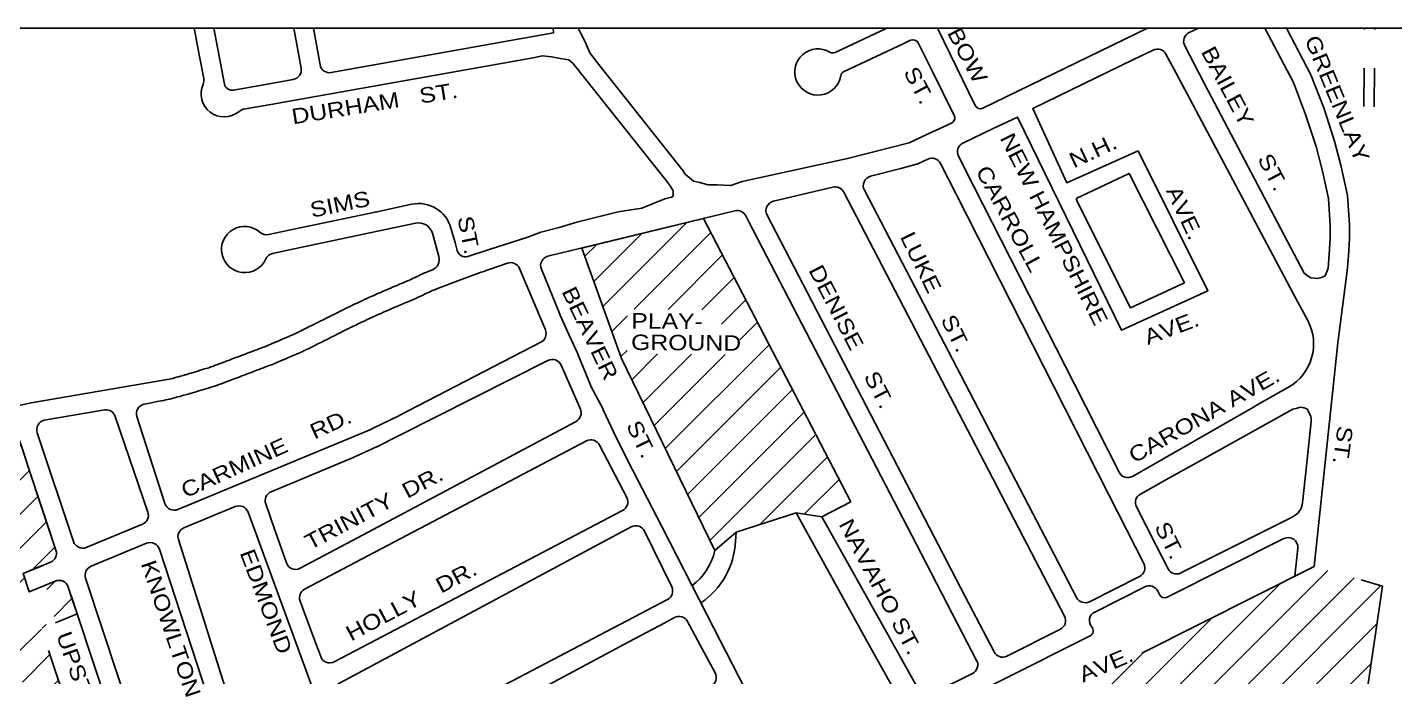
# Paper-space layout 'Cover Sheet' of a CAD drawing. Header units: inches. Extents: x 1.1 to 40.6, y 0.6 to 29.
# Drawn here: x 6.28 to 9.824, y 13.845 to 15.529 of the extents above; entities that cross this region are included whole.
import ezdxf

# ---------------------------------------------------------------- set-up
doc = ezdxf.new("R2010")
doc.units = ezdxf.units.IN
doc.header["$MEASUREMENT"] = 0
for name, pattern in [('DASHED', [0.75, 0.5, -0.25]), ('DASHED4', [0.1875, 0.125, -0.0625]), ('DASHED8', [0.09375, 0.0625, -0.03125])]:
    doc.linetypes.add(name, pattern=pattern)
for name, color, linetype in [('N-AREASHAD', 9, 'Continuous'), ('N-ELEM', 1, 'DASHED4'), ('N-PROP', 1, 'DASHED'), ('N-RD-MAIN', 1, 'Continuous'), ('N-RD-PRIV', 1, 'DASHED8'), ('N-TEXT', 1, 'Continuous'), ('P4TIT', 7, 'Continuous')]:
    doc.layers.add(name, color=color, linetype=linetype)

# ---------------------------------------------------------------- blocks, each defined once
blk = doc.blocks.new('*X15')
at = {"color": 0}
for p, q in [((16264.3, 26870.9), (16482.1, 27088.7)), ((16241, 26936), (16365.3, 27060.3)), ((16345.5, 26863.7), (16544.4, 27062.7)), ((16217.7, 27001), (16248.5, 27031.9)), ((16433.2, 26863.1), (16574.6, 27004.5)), ((16520.9, 26862.4), (16604.9, 26946.3)), ((16572, 26825), (16635.1, 26888.1)), ((16287.6, 26805.9), (16328.1, 26846.3)), ((16619.5, 26784.1), (16665.3, 26829.9)), ((16311, 26740.8), (16327.3, 26757.1)), ((16426.1, 26502.4), (16695.5, 26771.7)), ((16339.4, 26680.9), (16406.2, 26747.7)), ((16368.3, 26621.4), (16493.9, 26747)), ((16397.2, 26561.9), (16581.6, 26746.3)), ((16455, 26442.9), (16725.7, 26713.6)), ((16483.9, 26383.4), (16755.9, 26655.4)), ((16512.7, 26323.8), (16786.1, 26597.2)), ((16541.6, 26264.3), (16816.3, 26539)), ((16671.4, 26305.8), (16846.5, 26480.8)), ((16786.4, 26332.3), (16876.7, 26422.6))]:
    blk.add_line(p, q, dxfattribs=at)
blk = doc.blocks.new('*X13')
at = {"color": 0}
for p, q in [((14529.1, 26373.1), (14710.1, 26554.1)), ((14571.1, 26326.8), (14756.3, 26511.9)), ((14182.1, 26114.5), (14570, 26502.4)), ((14469.2, 26136.4), (14778.3, 26445.6)), ((14145.9, 26166.7), (14375.1, 26396)), ((14292.3, 26136.3), (14523.9, 26368)), ((14557.6, 26136.5), (14800.3, 26379.2)), ((14646, 26136.5), (14822.3, 26312.8)), ((14380.7, 26136.4), (14518.2, 26273.8)), ((14786.4, 26188.5), (14844.3, 26246.4)), ((14734.5, 26136.6), (14765.2, 26167.3)), ((14822.9, 26136.6), (14844.9, 26158.6)), ((14218.2, 26062.3), (14249.6, 26093.6)), ((14841.9, 26067.2), (14888.3, 26113.7)), ((14254.4, 26010.1), (14290.7, 26046.3)), ((14290.6, 25957.9), (14379.1, 26046.4)), ((14704.7, 26018.4), (14732.8, 26046.6)), ((14744.6, 25969.9), (14809.2, 26034.5)), ((14811, 26036.3), (14821.3, 26046.6)), ((14390.8, 25969.7), (14393.6, 25972.5)), ((14759.7, 25896.6), (14831.2, 25968.2)), ((14362.9, 25853.4), (14389.2, 25879.7)), ((14399.1, 25801.2), (14477.7, 25879.8)), ((14435.3, 25749), (14566.1, 25879.8)), ((14471.5, 25696.8), (14654.5, 25879.8)), ((14507.6, 25644.6), (14743, 25879.9)), ((14543.8, 25592.3), (14853.2, 25901.8)), ((14624.4, 25584.6), (14875.3, 25835.4)), ((14734.2, 25606), (14897.3, 25769)), ((14844, 25627.4), (14919.3, 25702.7))]:
    blk.add_line(p, q, dxfattribs=at)

psp = doc.layouts.new('Cover Sheet')

# ---------------------------------------------------------------- linework, layer by layer
at = {"layer": 'N-AREASHAD'}
for p, q in [((9.0048, 13.4743), (9.6511, 14.1206)), ((8.8427, 13.4006), (9.5293, 14.0871)), ((9.1669, 13.548), (9.7197, 14.1008)), ((9.329, 13.6217), (9.7883, 14.0809)), ((8.5758, 13.2221), (9.3516, 13.9979)), ((9.4911, 13.6954), (9.7786, 13.9829)), ((8.5477, 13.2824), (9.174, 13.9086)), ((9.6144, 13.7303), (9.7633, 13.8792))]:
    psp.add_line(p, q, dxfattribs=at)
at = {"layer": 'N-ELEM', "flags": 128}
psp.add_lwpolyline([(5.6461, 14.1117), (6.066, 13.5056), (6.446, 13.5797), (6.3168, 13.9694), (6.4094, 14.0078), (6.3935, 14.0558), (6.3863, 14.0774, 0.435682), (6.353, 14.0927), (6.3131, 14.0761), (6.2852, 14.0646), (6.2694, 14.1122), (6.313, 14.1302), (6.3406, 14.1416, 0.393066), (6.3547, 14.1726), (6.3505, 14.1855), (6.2731, 14.4189), (6.255, 14.4733, 0.382474), (6.2261, 14.4899), (6.1968, 14.4836, 0.03424), (6.1935, 14.4826), (6.1658, 14.4726), (6.1162, 14.4547), (6.076, 14.4355), (6.0046, 14.4035), (5.95, 14.372), (5.8727, 14.3235), (5.8266, 14.287), (5.7837, 14.2549)], format="xyb", close=True, dxfattribs=at)
at = {"layer": 'N-PROP', "flags": 128}
for points in [[(9.6161, 14.1307), (8.4302, 13.5349), (8.7508, 12.8462), (7.9812, 12.2495), (7.763, 12.1299), (7.5801, 11.6203), (7.1596, 10.8593), (6.5619, 10.6846)], [(6.6471, 10.5674), (6.665, 10.5774), (6.7951, 10.6446), (6.8622, 10.6687), (6.9614, 10.6932), (7.0542, 10.7082), (7.1474, 10.7273), (7.2286, 10.7462), (7.362, 10.7646), (7.4654, 10.7484), (7.5479, 10.7425), (7.6831, 10.7306), (7.7303, 10.7233), (7.736, 10.7422), (7.7879, 10.7739), (7.8293, 10.8264), (7.8619, 10.879), (7.8905, 10.9208), (7.92, 10.9618), (7.9424, 11.02), (7.9794, 11.0866), (8.0034, 11.1448), (8.0156, 11.1909), (8.0361, 11.2432), (8.0524, 11.2599), (8.0449, 11.2922), (8.0578, 11.2908), (8.0489, 11.3013), (8.0428, 11.3073), (7.9698, 11.3911), (7.9327, 11.441), (7.887, 11.4975), (7.8728, 11.5131), (7.8637, 11.5252), (7.8552, 11.5406), (7.8463, 11.5607), (7.8044, 11.5902), (7.7921, 11.5931), (7.7921, 11.5835), (7.8013, 11.5602), (7.81, 11.5336), (7.8139, 11.5162), (7.8158, 11.4939), (7.8278, 11.4652), (7.8371, 11.4499), (7.8506, 11.4237), (7.8523, 11.4037), (7.8544, 11.3878), (7.8629, 11.3636), (7.8714, 11.3386), (7.8702, 11.3152), (7.8676, 11.2973), (7.8541, 11.2962), (7.8444, 11.3155), (7.8376, 11.339), (7.8274, 11.3751), (7.8132, 11.4093), (7.8108, 11.4284), (7.8027, 11.4574), (7.8022, 11.4831), (7.7952, 11.4994), (7.7853, 11.5218), (7.7783, 11.5381), (7.7779, 11.5526), (7.7554, 11.59), (7.742, 11.6251), (7.7237, 11.6517), (7.701, 11.6731), (7.7211, 11.7591), (7.7419, 11.7986), (7.7595, 11.8475), (7.7687, 11.9005), (7.8194, 11.9667), (7.877, 12.0366), (7.9155, 12.0849), (7.9516, 12.1329), (7.9881, 12.1585), (8.0438, 12.1832), (8.0964, 12.1981), (8.1596, 12.2211), (8.2191, 12.2398), (8.256, 12.2686), (8.2833, 12.3071), (8.3169, 12.3476), (8.3574, 12.3912), (8.4015, 12.4215), (8.4443, 12.4564), (8.4926, 12.4838), (8.5265, 12.5011), (8.5439, 12.5146), (8.6336, 12.5696), (8.6656, 12.6015), (8.7097, 12.6411), (8.7577, 12.6709), (8.7898, 12.7008), (8.8163, 12.7311), (8.8301, 12.7683), (8.8677, 12.8099), (8.9004, 12.8518), (8.9422, 12.8905), (8.9844, 12.9341), (9.035, 12.9823), (9.0762, 13.0186), (9.1138, 13.0497), (9.1401, 13.0823), (9.17, 13.1088), (9.2075, 13.1415), (9.257, 13.164), (9.2864, 13.168), (9.3329, 13.1782), (9.4221, 13.1967), (9.48, 13.2054), (9.5234, 13.2041), (9.5625, 13.2169), (9.61, 13.2344), (9.6592, 13.252), (9.6714, 13.2557), (9.7547, 13.8209), (9.7929, 14.0796), (9.6193, 14.1298)]]:
    psp.add_lwpolyline(points, dxfattribs=at)
at = {"layer": 'N-RD-MAIN', "flags": 128}
for points in [[(6.7126, 15.5264), (6.7267, 15.4532), (6.7377, 15.3963, -0.155183), (6.7359, 15.3813), (6.7358, 15.3811, 0.788401), (6.8282, 15.3098), (6.8293, 15.3107, -0.132257), (6.8411, 15.3162), (6.917, 15.3298), (6.9401, 15.3339), (7.5918, 15.45), (7.6155, 15.455), (7.639, 15.452), (7.6617, 15.4482), (7.6837, 15.4443), (7.694, 15.4362), (7.9358, 15.1314), (7.9465, 15.1178), (7.954, 15.1047), (7.9544, 15.0991), (7.9542, 15.0911), (7.9496, 15.0883), (7.9323, 15.0838), (7.8731, 15.06), (7.8121, 15.0504), (7.705, 15.0237), (7.6587, 15.0097), (7.6115, 14.9972), (7.5748, 14.9839), (7.4773, 14.9525), (7.4224, 14.9349, -0.425781), (7.3948, 14.9497), (7.389, 14.9708), (7.3785, 15.0081, 0.395889), (7.2765, 15.07), (7.2024, 15.0542), (6.9547, 15.0017), (6.9057, 14.9913, -0.239932), (6.8838, 14.9971, 3.074773), (6.8985, 14.9281, -0.239932), (6.9161, 14.9424), (6.9717, 14.9542), (7.2868, 15.0211, -0.395889), (7.3304, 14.9947), (7.3356, 14.9758), (7.3472, 14.9345, -0.380112), (7.3304, 14.9001), (7.3107, 14.892, 0.006081), (7.3101, 14.8918), (7.3065, 14.8902, 0.004778), (7.306, 14.89), (7.3027, 14.8884, 0.001017), (7.3026, 14.8884), (7.299, 14.8867, 0.000149), (7.2989, 14.8867), (7.2948, 14.8847, 0.000092), (7.2948, 14.8847), (7.291, 14.883), (7.2902, 14.8826), (7.2855, 14.8804), (7.2808, 14.8782), (7.2764, 14.8761), (7.2723, 14.8742), (7.2688, 14.8725), (7.266, 14.8712), (7.2639, 14.8703), (7.2624, 14.8695), (7.2611, 14.869), (7.2598, 14.8684), (7.2582, 14.8677), (7.2561, 14.8668), (7.2532, 14.8657), (7.2496, 14.8641), (7.2454, 14.8624), (7.2408, 14.8605), (7.236, 14.8585), (7.2312, 14.8565), (7.2266, 14.8546), (7.2224, 14.8528), (7.2188, 14.8513), (7.2159, 14.8501), (7.2135, 14.8491), (7.2114, 14.8482), (7.2094, 14.8474), (7.2074, 14.8465), (7.2053, 14.8455), (7.2028, 14.8444), (7.1997, 14.8431), (7.1959, 14.8414), (7.1915, 14.8394), (7.1867, 14.8373), (7.1817, 14.835), (7.1767, 14.8328), (7.1719, 14.8306), (7.1675, 14.8287), (7.1637, 14.827), (7.1606, 14.8256), (7.1582, 14.8245), (7.156, 14.8235), (7.154, 14.8226), (7.1519, 14.8217), (7.1497, 14.8206), (7.1472, 14.8194), (7.144, 14.8179), (7.1401, 14.816), (7.1355, 14.8139), (7.1305, 14.8115), (7.1252, 14.809), (7.12, 14.8065), (7.115, 14.8041), (7.1104, 14.802), (7.1065, 14.8001), (7.1033, 14.7986), (7.1007, 14.7973), (7.0984, 14.7962), (7.0962, 14.7952), (7.0939, 14.794), (7.0915, 14.7928), (7.0885, 14.7913), (7.0848, 14.7895), (7.0802, 14.7871), (7.0749, 14.7844), (7.0691, 14.7815), (7.063, 14.7784), (7.0569, 14.7753), (7.051, 14.7724), (7.0457, 14.7697), (7.0412, 14.7674), (7.0375, 14.7656), (7.0347, 14.7642), (7.0325, 14.763), (7.0306, 14.7621), (7.0288, 14.7612), (7.0268, 14.7602), (7.0244, 14.759), (7.0213, 14.7575), (7.0175, 14.7556), (7.013, 14.7534), (7.0081, 14.7509), (7.003, 14.7484), (6.9978, 14.7458), (6.9929, 14.7434), (6.9884, 14.7411), (6.9845, 14.7392), (6.9814, 14.7377), (6.9792, 14.7366), (6.9774, 14.7357), (6.9758, 14.735), (6.9739, 14.7342), (6.9715, 14.7331), (6.9682, 14.7316), (6.9638, 14.7298), (6.9583, 14.7274), (6.9519, 14.7246), (6.9449, 14.7216), (6.9376, 14.7185), (6.9303, 14.7153), (6.9233, 14.7123), (6.9169, 14.7095), (6.9114, 14.7071), (6.9071, 14.7053), (6.9038, 14.7039), (6.9013, 14.7028), (6.8993, 14.702), (6.8976, 14.7013), (6.8956, 14.7005), (6.893, 14.6995), (6.8897, 14.6983), (6.8854, 14.6966), (6.8803, 14.6947), (6.8749, 14.6927), (6.8692, 14.6905), (6.8635, 14.6884), (6.858, 14.6863), (6.853, 14.6845), (6.8488, 14.6829), (6.8454, 14.6816), (6.8427, 14.6806), (6.8404, 14.6797), (6.8381, 14.6788), (6.8357, 14.6779), (6.8328, 14.6768), (6.8291, 14.6755), (6.8244, 14.6737), (6.8185, 14.6714), (6.8116, 14.6688), (6.804, 14.666), (6.7961, 14.663), (6.7881, 14.66), (6.7805, 14.6571), (6.7735, 14.6545), (6.7675, 14.6523), (6.7628, 14.6505), (6.7592, 14.6491), (6.7565, 14.6482), (6.7545, 14.6474), (6.7527, 14.6468), (6.7507, 14.6462), (6.748, 14.6453), (6.7443, 14.6442), (6.7397, 14.6428), (6.7343, 14.6412), (6.7284, 14.6393), (6.7223, 14.6375), (6.7162, 14.6356), (6.7103, 14.6338), (6.7049, 14.6322), (6.7003, 14.6307), (6.6967, 14.6296), (6.6939, 14.6288), (6.6918, 14.6281), (6.69, 14.6276), (6.6884, 14.6272), (6.6865, 14.6266), (6.6841, 14.626), (6.681, 14.6251), (6.6771, 14.624), (6.6725, 14.6228), (6.6674, 14.6214), (6.6622, 14.62), (6.6569, 14.6185), (6.6518, 14.6172), (6.6478, 14.6161), (6.2905, 14.5547), (6.1907, 14.5334, -0.406009)], [(6.9715, 15.5264), (6.9823, 15.4656), (6.99, 15.4227, -0.414214), (6.9698, 15.3937), (6.8974, 15.3807), (6.8146, 15.3659, -0.410334), (6.7914, 15.3818), (6.7636, 15.5264)], [(7.6432, 15.5264), (7.6438, 15.5142), (7.3003, 15.4528), (7.0682, 15.4113, -0.414214), (7.0392, 15.4315), (7.0223, 15.5264)], [(8.5081, 15.5264), (8.3745, 15.4638, -0.249559), (8.3604, 15.4645, 3.248245), (8.3888, 15.4032, -0.247033), (8.3972, 15.4144), (8.5518, 15.4868, 0.000088), (8.5518, 15.4868), (8.5697, 15.4952, -0.408127), (8.5895, 15.4883), (8.6244, 15.4178), (8.6825, 15.3004, -0.421129), (8.6754, 15.2801), (8.6139, 15.2515), (8.5663, 15.2293), (8.4063, 15.1885), (8.1332, 15.129), (8.1035, 15.1187), (8.0684, 15.12), (8.0443, 15.1205), (8.023, 15.1261), (8.0074, 15.1297), (7.9851, 15.1481), (7.9796, 15.1573), (7.7546, 15.4409), (7.7385, 15.4629), (7.7259, 15.4909), (7.7144, 15.5141), (7.7083, 15.5264)], [(9.1833, 15.5264), (8.7568, 15.3192, -0.413954), (8.7368, 15.3261), (8.6558, 15.4925), (8.641, 15.523, -0.060595), (8.6398, 15.5264, -0.060595)], [(9.4877, 15.5264), (9.5617, 15.3853), (9.5932, 15.3027), (9.6208, 15.2199), (9.6372, 15.1562), (9.6525, 15.0852), (9.6574, 15.015), (9.6569, 14.9821), (9.6547, 14.9394), (9.6519, 14.9046), (9.6466, 14.8906), (9.6439, 14.8847), (9.637, 14.881), (9.6315, 14.8789), (9.6244, 14.8775), (9.6163, 14.8785), (9.6066, 14.8793), (9.5998, 14.8836), (9.5896, 14.8916), (9.3318, 15.3826), (9.2802, 15.4808, -0.426478), (9.2917, 15.515), (9.3156, 15.5264)], [(8.1887, 13.7198), (8.0597, 13.9711), (7.9256, 14.2324), (7.8353, 14.4083, -0.003716), (7.8351, 14.4086), (7.8001, 14.4793, -0.006268), (7.7998, 14.4798), (7.7733, 14.5371, 0.01344), (7.7727, 14.5383), (7.7417, 14.5967, -0.026524), (7.7406, 14.5991), (7.7075, 14.6814, 0.011264), (7.707, 14.6824), (7.6851, 14.7307, -0.00061), (7.685, 14.7308), (7.661, 14.7839, -0.008497), (7.6607, 14.7847), (7.6127, 14.9013, -0.459511), (7.6299, 14.9351), (8.1143, 15.0529, -0.345461), (8.1424, 15.0401), (8.1514, 15.0228), (8.5839, 14.1896), (8.6777, 14.009), (8.7409, 13.8872, -0.418091), (8.73, 13.8534), (8.6242, 13.8002, -0.400989)], [(8.0032, 14.0812, 0.179533), (8.0624, 14.1717), (7.8206, 14.6698), (7.7178, 14.9565), (8.0333, 15.0332), (8.4146, 14.2987), (8.3393, 14.2595), (8.2729, 14.2695), (8.1172, 14.22), (8.0624, 14.1717)], [(7.3965, 14.8711), (7.457, 14.8937, -0.006192), (7.4576, 14.8939), (7.5251, 14.9172, -0.395515), (7.5563, 14.9032), (7.623, 14.7439, -0.390648), (7.6114, 14.712), (7.2439, 14.5218, -0.006019), (7.2434, 14.5215), (7.1772, 14.4893, 0.002422), (7.177, 14.4892), (7.1676, 14.4845, -0.017588), (7.166, 14.4838), (6.6705, 14.2784, -0.437867), (6.6371, 14.2938)], [(6.6371, 14.2938), (6.5642, 14.5194, -0.451347), (6.5833, 14.5517), (6.5981, 14.5545, 0.000899), (6.5982, 14.5545), (6.6173, 14.5582, 0.018809)], [(6.2681, 14.4339), (6.3124, 14.3003), (6.3547, 14.1726, -0.393066), (6.3406, 14.1416), (6.3042, 14.1266), (6.2694, 14.1122), (6.2852, 14.0646), (6.3233, 14.0804), (6.353, 14.0927, -0.435682), (6.3863, 14.0774), (6.3932, 14.0566), (6.3937, 14.0551), (6.4094, 14.0078), (6.5367, 13.6238), (6.5645, 13.5401, -0.398668), (6.5499, 13.509), (6.5097, 13.4932, -0.034169), (6.5065, 13.4922), (6.4713, 13.4837, -0.005562), (6.4707, 13.4836), (6.4302, 13.4748, -0.005543), (6.4297, 13.4746), (6.3784, 13.4647), (6.1281, 13.4159)], [(8.2729, 14.2695), (8.4584, 13.9344), (8.54, 13.787, -0.42597)], [(8.0262, 14.0363, 0.235515), (8.116, 14.1961), (8.1172, 14.22, -0.230241)], [(9.5657, 14.1054), (9.5733, 14.1781, 0.593139), (9.5372, 14.2031), (9.235, 14.0512, -0.412984), (9.2149, 14.0578), (9.2103, 14.0669, 0.412984), (9.1768, 14.0779), (9.0468, 14.0126, 0.490314), (9.0392, 13.9738, -0.490314), (9.0347, 13.9505), (9.0019, 13.934), (7.89, 13.3753, 0.424492), (7.8793, 13.341), (7.9471, 13.2172, 0.40704), (7.9805, 13.207), (8.3119, 13.3779, -0.412835), (8.4128, 13.3459), (8.4953, 13.1876), (8.5472, 13.0882), (8.5989, 12.9892, 0.448014), (8.635, 12.98), (8.6757, 13.0075)]]:
    psp.add_lwpolyline(points, format="xyb", dxfattribs=at)
for points in [[(9.5441, 15.5264), (9.6073, 15.4059), (9.6403, 15.3196), (9.6688, 15.234), (9.6858, 15.1678), (9.7022, 15.0923), (9.7074, 15.0163), (9.7069, 14.9804), (9.7046, 14.9361), (9.7014, 14.897), (9.6773, 14.7107), (9.6161, 14.1307)], [(6.6173, 14.5582), (6.6267, 14.56), (6.6339, 14.5614), (6.6394, 14.5625), (6.6436, 14.5634), (6.647, 14.5642), (6.6499, 14.5649), (6.6529, 14.5656), (6.6562, 14.5665), (6.6603, 14.5676), (6.6649, 14.5689), (6.67, 14.5703), (6.6753, 14.5717), (6.6806, 14.5732), (6.6856, 14.5746), (6.6902, 14.5758), (6.6942, 14.5769), (6.6973, 14.5778), (6.6999, 14.5785), (6.702, 14.5791), (6.704, 14.5796), (6.706, 14.5802), (6.7084, 14.5809), (6.7113, 14.5818), (6.715, 14.5829), (6.7196, 14.5843), (6.7249, 14.586), (6.7308, 14.5878), (6.7369, 14.5897), (6.7431, 14.5915), (6.749, 14.5933), (6.7544, 14.595), (6.759, 14.5964), (6.7627, 14.5976), (6.7658, 14.5985), (6.7684, 14.5994), (6.7708, 14.6002), (6.7735, 14.6011), (6.7765, 14.6022), (6.7803, 14.6036), (6.7851, 14.6054), (6.7911, 14.6077), (6.7981, 14.6103), (6.8057, 14.6132), (6.8137, 14.6162), (6.8216, 14.6192), (6.8292, 14.622), (6.8361, 14.6247), (6.8421, 14.6269), (6.8468, 14.6287), (6.8504, 14.63), (6.8533, 14.6311), (6.8557, 14.632), (6.858, 14.6329), (6.8603, 14.6338), (6.863, 14.6348), (6.8664, 14.6361), (6.8707, 14.6377), (6.8756, 14.6395), (6.8811, 14.6416), (6.8868, 14.6437), (6.8925, 14.6459), (6.898, 14.648), (6.903, 14.6499), (6.9073, 14.6515), (6.9108, 14.6528), (6.9136, 14.6539), (6.916, 14.6548), (6.9182, 14.6557), (6.9206, 14.6567), (6.9234, 14.6579), (6.9268, 14.6593), (6.9312, 14.6612), (6.9367, 14.6636), (6.9431, 14.6664), (6.9501, 14.6694), (6.9575, 14.6725), (6.9648, 14.6757), (6.9718, 14.6787), (6.9782, 14.6815), (6.9837, 14.6839), (6.9881, 14.6858), (6.9915, 14.6873), (6.9943, 14.6885), (6.9966, 14.6895), (6.9987, 14.6905), (7.001, 14.6916), (7.0035, 14.6929), (7.0066, 14.6944), (7.0105, 14.6963), (7.0151, 14.6986), (7.02, 14.701), (7.0252, 14.7036), (7.0303, 14.7061), (7.0352, 14.7085), (7.0397, 14.7108), (7.0435, 14.7127), (7.0466, 14.7142), (7.049, 14.7154), (7.0511, 14.7164), (7.053, 14.7174), (7.0549, 14.7184), (7.0572, 14.7195), (7.0601, 14.7209), (7.0637, 14.7228), (7.0683, 14.7251), (7.0736, 14.7278), (7.0794, 14.7307), (7.0855, 14.7338), (7.0916, 14.7369), (7.0974, 14.7398), (7.1028, 14.7425), (7.1074, 14.7448), (7.111, 14.7467), (7.1139, 14.7481), (7.1162, 14.7493), (7.1182, 14.7503), (7.1202, 14.7512), (7.1223, 14.7522), (7.1248, 14.7534), (7.1279, 14.7549), (7.1319, 14.7568), (7.1365, 14.759), (7.1415, 14.7613), (7.1467, 14.7638), (7.1519, 14.7663), (7.1569, 14.7687), (7.1615, 14.7709), (7.1654, 14.7727), (7.1686, 14.7742), (7.1711, 14.7754), (7.1731, 14.7764), (7.1749, 14.7772), (7.1767, 14.778), (7.1787, 14.7789), (7.1811, 14.78), (7.1841, 14.7813), (7.1879, 14.783), (7.1923, 14.785), (7.1971, 14.7871), (7.2021, 14.7894), (7.2071, 14.7916), (7.2119, 14.7938), (7.2163, 14.7957), (7.2201, 14.7974), (7.2231, 14.7988), (7.2255, 14.7998), (7.2275, 14.8007), (7.2292, 14.8015), (7.2309, 14.8022), (7.2328, 14.803), (7.2351, 14.804), (7.238, 14.8052), (7.2416, 14.8067), (7.2458, 14.8084), (7.2504, 14.8103), (7.2552, 14.8123), (7.26, 14.8143), (7.2646, 14.8162), (7.2688, 14.818), (7.2725, 14.8195), (7.2754, 14.8207), (7.2777, 14.8217), (7.2796, 14.8225), (7.2813, 14.8233), (7.283, 14.824), (7.2849, 14.8249), (7.2872, 14.8259), (7.29, 14.8273), (7.2935, 14.8289), (7.2976, 14.8308), (7.3021, 14.8329), (7.3068, 14.8351), (7.3115, 14.8373), (7.316, 14.8394), (7.3201, 14.8414), (7.3238, 14.8431), (7.3268, 14.8445), (7.33, 14.8459), (7.334, 14.8475), (7.3398, 14.8498), (7.3481, 14.853), (7.3598, 14.8574), (7.3757, 14.8633), (7.3965, 14.8711)], [(8.5911, 13.8103), (8.5149, 13.9463), (8.3393, 14.2595)]]:
    psp.add_lwpolyline(points, dxfattribs=at)
for points in [[(9.4699, 14.5503), (9.5493, 14.5957, 0.405321), (9.5991, 14.7681), (9.5674, 14.8277), (9.2578, 15.4096), (9.2314, 15.4592, 0.403315), (9.1985, 15.4699), (9.1478, 15.4454), (8.8865, 15.3186), (8.9743, 15.1259), (9.1595, 15.2083), (9.3405, 14.8457), (9.116, 14.7433), (8.8466, 15.2961), (8.7836, 15.2661), (8.7052, 15.2287, 0.421491), (8.6937, 15.1948), (8.7336, 15.1162), (8.9941, 14.6031), (9.11, 14.3748, 0.428802), (9.1447, 14.3644), (9.4587, 14.5439)], [(8.9999, 14.0502, 0.410039), (9.0333, 14.0394), (9.163, 14.1045, 0.415444), (9.1741, 14.1382), (9.0835, 14.3166), (8.6878, 15.0959), (8.6473, 15.1758, 0.403823), (8.6144, 15.1871), (8.5888, 15.1752, -0.044067), (8.5846, 15.1737), (8.5441, 15.163), (8.4658, 15.1424, 0.480785), (8.45, 15.1066), (8.9296, 14.1854)], [(8.8193, 13.8983), (8.9578, 13.9679, 0.4184), (8.9688, 14.0017), (8.8935, 14.1463), (8.3964, 15.1015, 0.343201), (8.3684, 15.1143), (8.2142, 15.0779, 0.488653), (8.1977, 15.0421), (8.7114, 14.0525), (8.7859, 13.9091, 0.410347)], [(6.9204, 14.2296), (6.8982, 14.2931, -0.398058), (6.9122, 14.3244), (7.1132, 14.4077, 0.00918), (7.114, 14.4081), (7.1853, 14.4408, 0.008685), (7.1861, 14.4411), (7.2444, 14.4703, 0.0009), (7.2444, 14.4704), (7.6296, 14.665, -0.429862), (7.6637, 14.6528), (7.7138, 14.539, -0.392545), (7.7027, 14.5069), (7.1089, 14.1906), (6.9873, 14.1259, -0.459449), (6.952, 14.1397)], [(6.4815, 14.5368, -0.351212), (6.5079, 14.52), (6.5929, 14.2716, -0.395799), (6.5788, 14.2404), (6.4332, 14.18, -0.435682), (6.3999, 14.1953), (6.3063, 14.4776, -0.44096), (6.3243, 14.5098)], [(9.603, 14.5281), (9.6069, 14.5204), (9.6083, 14.5125), (9.608, 14.5069), (9.5959, 14.392), (9.5857, 14.2959, -0.255383), (9.5606, 14.2596), (9.2705, 14.1138, -0.412984), (9.237, 14.1248), (9.2064, 14.185), (9.1554, 14.2854, -0.403141), (9.1656, 14.3186), (9.239, 14.3594), (9.3106, 14.3993), (9.5605, 14.5383), (9.5715, 14.5408), (9.5793, 14.5439), (9.5899, 14.5423), (9.5982, 14.5382)], [(7.0409, 13.8969), (7.0204, 13.952), (6.9874, 14.0408, -0.376881), (6.9992, 14.0716), (7.7296, 14.4561, -0.416318), (7.7635, 14.4455), (7.8339, 14.3093, -0.41247), (7.8233, 14.2757), (7.1668, 13.9311), (7.0759, 13.8834, -0.45219)], [(6.6863, 14.2308), (6.8193, 14.2859, -0.426529), (6.8524, 14.2715), (7.0895, 13.624, -0.377657), (7.0775, 13.5932), (6.9819, 13.5437), (6.9205, 13.5119, -0.465245), (6.8852, 13.5266), (6.8575, 13.614), (6.672, 14.2002, -0.3891)], [(7.1297, 13.6525), (7.0774, 13.7976, -0.372183), (7.0891, 13.8281), (7.8457, 14.2334, -0.425286), (7.88, 14.2223), (7.9505, 14.078, -0.40579), (7.9396, 14.0449), (7.1669, 13.6397, -0.025335), (7.1646, 13.6386), (7.1625, 13.6378, -0.424643)], [(6.6637, 13.405), (6.6403, 13.4731), (6.6117, 13.5567, -0.002563), (6.6116, 13.5569), (6.6018, 13.5864), (6.4315, 14.1001, -0.393066), (6.4456, 14.1311), (6.5895, 14.1907, -0.436854), (6.6228, 14.1754), (6.8461, 13.4928, -0.364402), (6.8341, 13.463), (6.7844, 13.4365), (6.6991, 13.3911, -0.461534)], [(7.9324, 13.9848), (7.9579, 13.9984, -0.414446), (7.9917, 13.9882), (8.0238, 13.9282), (8.0631, 13.8545, -0.417078), (8.0526, 13.8206), (7.301, 13.4282, -0.376155), (7.269, 13.436), (7.1864, 13.5535, -0.450145), (7.1951, 13.5899), (7.2235, 13.6052), (7.8393, 13.935)]]:
    psp.add_lwpolyline(points, format="xyb", close=True, dxfattribs=at)
psp.add_lwpolyline([(8.9985, 15.0853), (9.1362, 15.1494), (9.2794, 14.8665), (9.1394, 14.8014), (9.0016, 15.0767)], close=True, dxfattribs=at)
at = {"layer": 'N-RD-PRIV', "flags": 128}
for points in [[(9.7443, 15.3233), (9.7465, 15.5264)], [(9.7708, 15.323), (9.7728, 15.5264)]]:
    psp.add_lwpolyline(points, dxfattribs=at)
at = {"layer": 'P4TIT'}
psp.add_lwpolyline([(11.6738, 15.5264), (11.6738, 8.0014), (3.8738, 8.0014), (3.8738, 15.5264)], close=True, dxfattribs=at)

# ---------------------------------------------------------------- block references
at = {"layer": 'N-AREASHAD', "xscale": 0.0009999999999976694, "yscale": 0.0009999999999994458, "zscale": 0.001}
for name in ['*X15', '*X13']:
    psp.add_blockref(name, (-8.4922, -12.066), dxfattribs=at)

# ---------------------------------------------------------------- texts
at = {"layer": 'N-TEXT', "width": 1.2}
for s, rotation, p in [('BOW', 297.9201, (8.6634, 15.5147)), ('GREENLAY', 292.4356, (9.5901, 15.4975)), ('BAILEY     ST.', 297.8009, (9.3213, 15.4658)), ('ST.', 297.9201, (8.5502, 15.4132)), ('DURHAM   ST.', 9.2147, (6.969, 15.2771)), ('NEW HAMPSHIRE', 296.7605, (8.8001, 15.2417)), ('N.H.', 25.1168, (8.9926, 15.1625)), ('CARROLL', 298.355, (8.7372, 15.1564)), ('SIMS', 11.6701, (7.0178, 15.0348)), ('AVE.', 295.3131, (9.2307, 15.1054)), ('ST.', 281.3093, (7.395, 15.0351)), ('LUKE    ST.', 296.1937, (8.5413, 14.9859)), ('DENISE    ST.', 297.463, (8.3042, 14.8994)), ('BEAVER       ST.', 295.757, (7.6643, 14.8439)), ('PLAY-', 359.5455, (7.8457, 14.7478)), ('AVE.', 20.6253, (9.1844, 14.7046)), ('GROUND', 359.5455, (7.8451, 14.6922)), ('CARONA AVE.', 29.6727, (9.1495, 14.3971)), ('CARMINE    RD.', 24.5173, (6.6903, 14.3072)), ('ST.', 262.2605, (9.677, 14.4972)), ('TRINITY  DR.', 27.9203, (7.013, 14.1723)), ('NAVAHO ST.', 298.0989, (8.3822, 14.2405)), ('ST.', 296.564, (9.2008, 14.234)), ('EDMOND', 290.6504, (6.8304, 14.1663)), ('KNOWLTON', 288.7726, (6.5741, 14.1384)), ('HOLLY   DR.', 28.0263, (7.1195, 13.9358)), ('UPSTONE', 289.7612, (6.3548, 13.9528)), ('MARIE          AVE.', 23.1585, (8.6656, 13.6793))]:
    psp.add_text(s, height=0.04, rotation=rotation, dxfattribs=at).set_placement(p)

doc.saveas('drawing.dxf')
